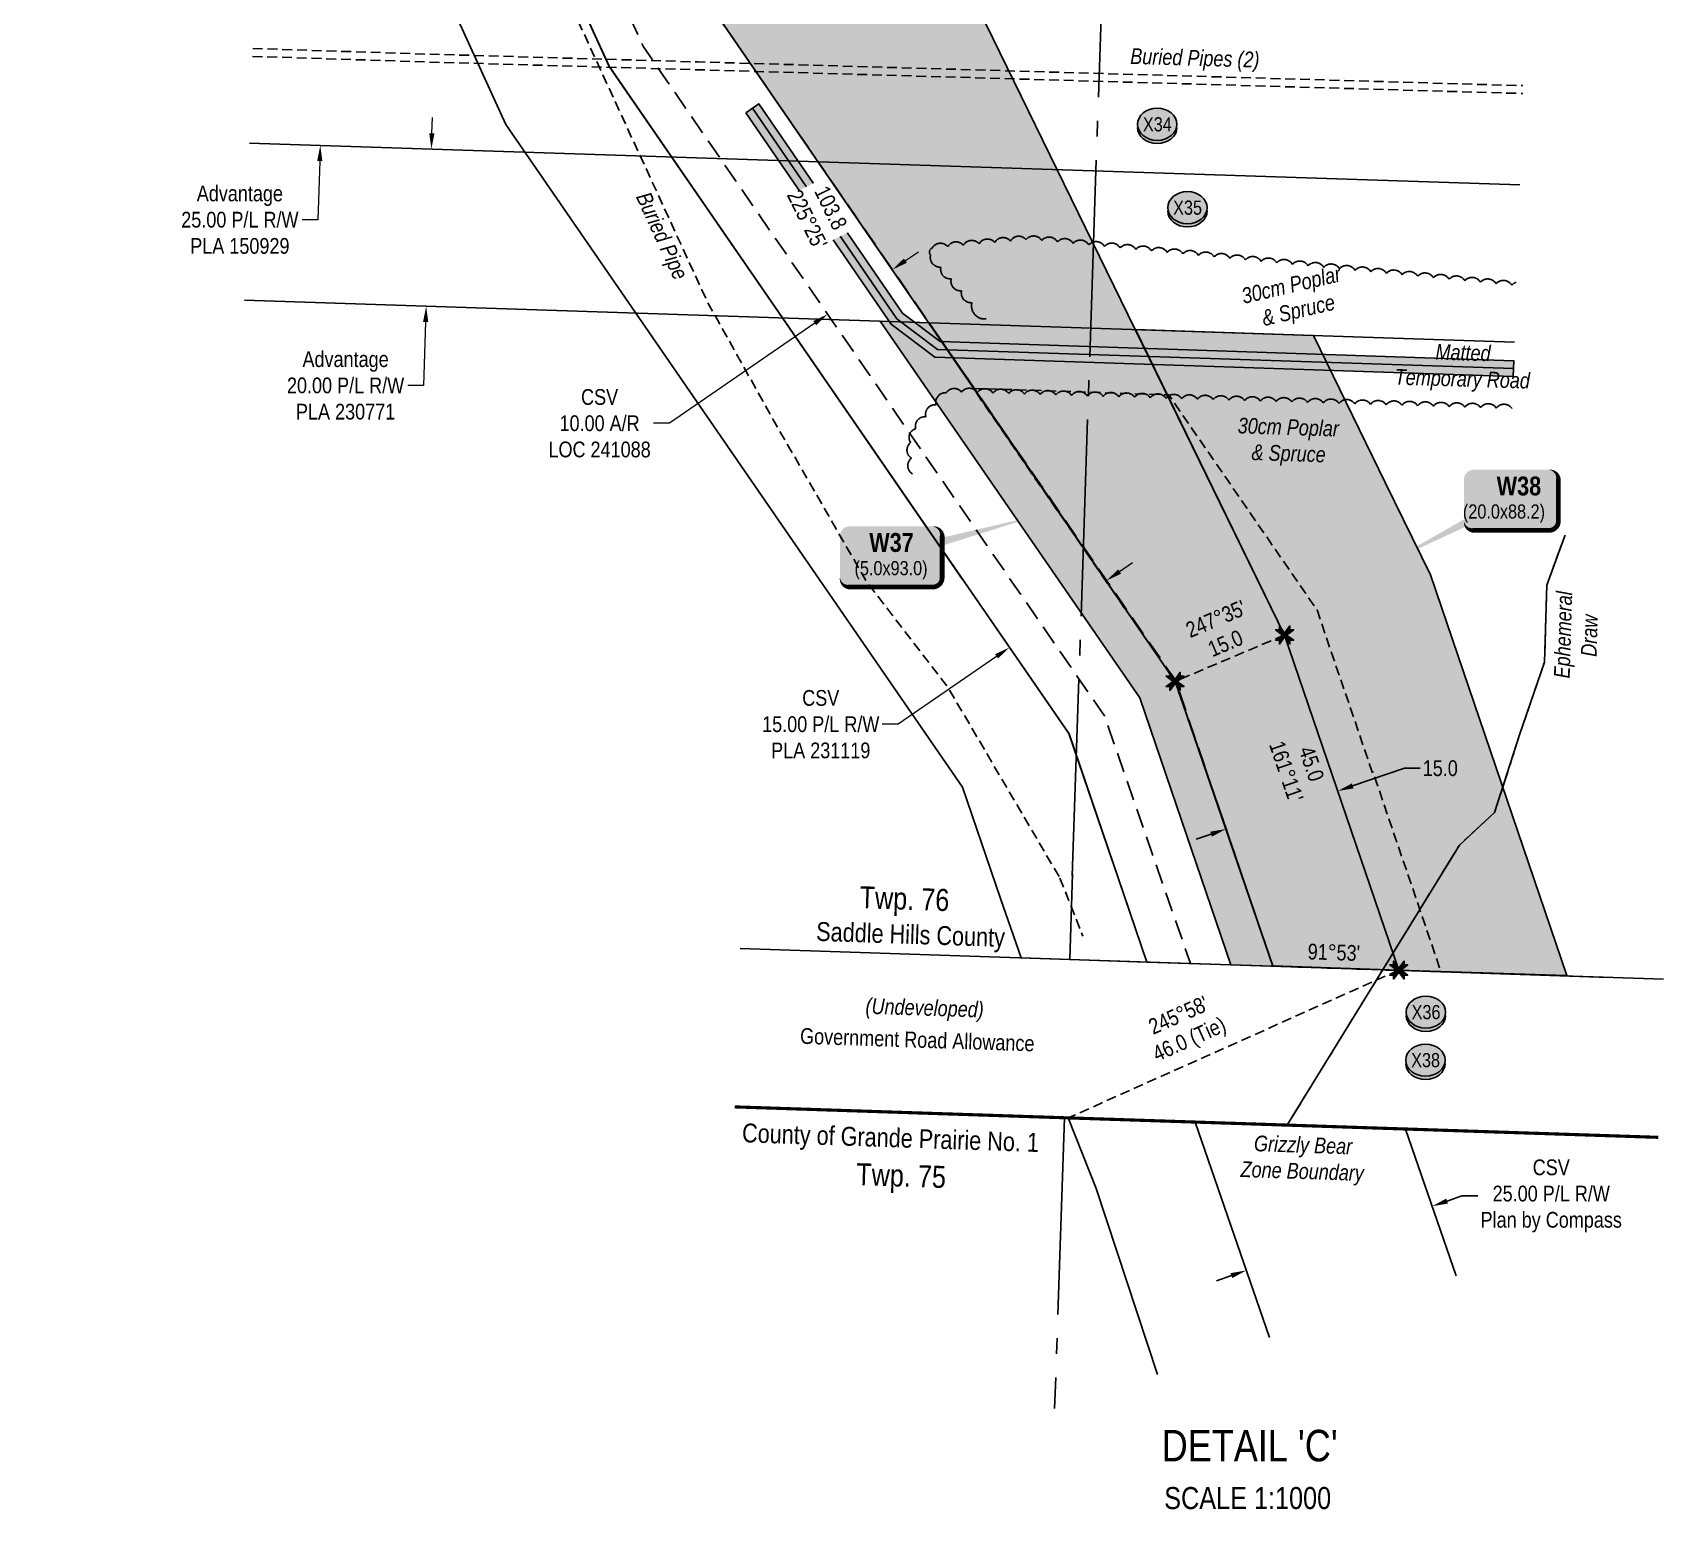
# Model space of a CAD drawing. Extents: x 347027 to 353466, y 6157949 to 6165050.
# Drawn here: x 348830 to 349866, y 6157949 to 6158887 of the extents above; entities that cross this region are included whole.
import ezdxf
from ezdxf.enums import TextEntityAlignment as Align

# ---------------------------------------------------------------- set-up
doc = ezdxf.new("R2010")
doc.units = 0
doc.header["$LTSCALE"] = 5
doc.header["$PDSIZE"] = 20
for name, pattern in [('0', [1, 1, 0]), ('DASHDOT2', [5, 2.5, -1.25, 0, -1.25]), ('foc-ACCESSROAD', [3.75, 2.5, -1.25]), ('foc-QUARTERLINE', [33, 25, -3, 2, -3]), ('foc-TIELINE', [1.875, 1.25, -0.625]), ('foc-TOPO-ephemeral', [6.25, 3.125, -0.625, 0.625, -0.625, 0.625, -0.625]), ('foc-TRAV', [1.875, 1.25, -0.625]), ('HIDDEN2', [1.875, 1.25, -0.625]), ('UG_PIPE', [1.875, 1.25, -0.625])]:
    doc.linetypes.add(name, pattern=pattern)
doc.layers.get('Defpoints').update_dxf_attribs({"color": 9})
for name, color, linetype in [('AS-PIPE-UG', 44, 'UG_PIPE'), ('AS-PIPE-UG-T', 44, 'Continuous'), ('AS-ROADS', 254, 'Continuous'), ('AS-WILDLIFE', 131, 'DASHDOT2'), ('C-AR', 13, 'foc-ACCESSROAD'), ('C-RW', 13, 'Continuous'), ('D-TXT', 6, 'Continuous'), ('DETAIL-T', 7, 'Continuous'), ('F-RW', 190, 'Continuous'), ('L-33', 7, 'Continuous'), ('L-BD', 7, 'Continuous'), ('L-MON', 1, 'Continuous'), ('L-QSEC', 8, 'foc-QUARTERLINE'), ('L-ROAD-T', 7, 'Continuous'), ('L-SEC', 7, 'Continuous'), ('L-TIE', 7, 'foc-TIELINE'), ('P-CROSSINGS', 250, 'Continuous'), ('P-PROPOSED', 10, 'Continuous'), ('P-PROPOSED-H', 21, 'Continuous'), ('P-TEMP-BLOCK-1', 250, 'Continuous'), ('P-TEMP-BLOCKS', 250, 'Continuous'), ('P-TEMP-H', 41, 'Continuous'), ('P-TEMP_WORKSPACE', 46, 'Continuous'), ('P-TRAV', 4, 'foc-TRAV'), ('P-TXT', 4, 'Continuous'), ('P-WORKAREA', 113, 'Continuous'), ('P-WORKAREA-H', 111, 'Continuous'), ('T-BUSH', 110, '0'), ('T-BUSH-T', 110, 'Continuous'), ('T-DRAW', 143, 'foc-TOPO-ephemeral'), ('T-EXISTING TFA', 220, 'HIDDEN2'), ('T-WATER-T', 170, 'Continuous')]:
    doc.layers.add(name, color=color, linetype=linetype)
for name, color, linetype, lineweight in [('C-RW-T', 13, 'Continuous', 9), ('C-WS-T', 13, 'Continuous', 9), ('F-RW-T', 190, 'Continuous', 9), ('T-TEXT', 48, 'Continuous', 18)]:
    doc.layers.add(name, color=color, linetype=linetype, lineweight=lineweight)
doc.styles.add('100L', font='ARIALN.TTF', dxfattribs={"height": 11})
doc.styles.add('240', font='ARIALN.TTF', dxfattribs={"height": 30})
doc.styles.add('80', font='ARIALN.TTF', dxfattribs={"height": 10})
doc.styles.add('80CG', font='ARIALN.TTF', dxfattribs={"height": 10})
doc.styles.add('80L', font='ARIALN.TTF', dxfattribs={"height": 10})
doc.styles.add('80LS', font='ARIALNI.TTF', dxfattribs={"height": 10})
doc.styles.add('BOLD', font='ARIALNB.TTF')
doc.styles.add('Crossing', font='ARIALN.TTF', dxfattribs={"height": 10})
doc.styles.add('foc-LtypeFont', font='ARIALN.TTF', dxfattribs={"height": 7.349999999999999})
doc.linetypes.add('foc-TOPO-flowdirection-NOLINE', pattern='A,0,[">",foc-LtypeFont,S=0.3,R=0,X=0,Y=-0.945],-20,[">",foc-LtypeFont,S=0.3,R=0,X=0,Y=-0.945],0', length=20)
doc.dimstyles.new('Compass 5 000', dxfattribs={"dimscale": 5, "dimtxt": 9, "dimasz": 2, "dimexe": 0.2, "dimexo": 0.0625, "dimgap": 0.5, "dimtad": 0, "dimtih": 1, "dimtoh": 1, "dimzin": 0, "dimdsep": 46, "dimtxsty": '80CG', "dimcen": 0.1, "dimse1": 1, "dimse2": 1, "dimclrd": 256, "dimclrt": 256, "dimaunit": 1, "dimadec": 4, "dimazin": 0, "dimtfac": 0.06, "dimtofl": 0, "dimtmove": 0, "dimatfit": 1, "dimfxl": 0.2, "dimtolj": 1, "dimtzin": 0, "dimlwd": -1, "dimarcsym": 0})

# ---------------------------------------------------------------- blocks, each defined once
blk = doc.blocks.new('*D165')
at = {"layer": 'C-RW-T', "transparency": 16777216}
for p, q in [((349520.7946877615, 6158544.845858785), (349529.0290188268, 6158550.519992367)), ((349442.5998713244, 6158490.963177808), (349380.0084544094, 6158447.832526656)), ((349380.0084544094, 6158447.832526656), (349370.0084544094, 6158447.832526656))]:
    blk.add_line(p, q, dxfattribs=at)
for points in [[(349519.8489988311, 6158546.218247296), (349521.7403766923, 6158543.473470274), (349512.5603566961, 6158539.171725204)], [(349441.654182394, 6158492.335566318), (349443.5455602552, 6158489.590789296), (349450.8342023902, 6158496.63731139)]]:
    blk.add_solid(points, dxfattribs=at)
at = {"layer": 'Defpoints', "color": 0, "transparency": 16777216}
for p in [(349489.5458956338, 6158572.570426336), (349427.8197413278, 6158530.036012521), (349450.8342023902, 6158496.63731139)]:
    blk.add_point(p, dxfattribs=at)
at = {"layer": 'C-RW-T', "transparency": 16777216, "insert": (349330.9225062514, 6158447.832526656), "char_height": 10, "attachment_point": 5, "style": '80CG'}
blk.add_mtext('\\A1;CSV\\P15.00 P/L R/W\\PPLA 231119', dxfattribs=at)
blk = doc.blocks.new('*D166')
at = {"layer": 'C-WS-T', "transparency": 16777216}
for p, q in [((349384.6948331469, 6158742.354649263), (349392.9291642136, 6158748.028782843)), ((349327.0754014761, 6158702.650106234), (349234.7296357802, 6158639.016253537)), ((349234.7296357802, 6158639.016253537), (349224.7296357807, 6158639.016253537))]:
    blk.add_line(p, q, dxfattribs=at)
for points in [[(349383.7491442165, 6158743.727037773), (349385.6405220772, 6158740.982260751), (349376.4605020806, 6158736.680515682)], [(349326.1297125458, 6158704.022494745), (349328.0210904065, 6158701.277717723), (349335.3097325424, 6158708.324239815)]]:
    blk.add_solid(points, dxfattribs=at)
at = {"layer": 'Defpoints', "color": 0, "transparency": 16777216}
for p in [(349291.0671843765, 6158860.60372596), (349249.9164148387, 6158832.247450091), (349376.4605020806, 6158736.680515682)]:
    blk.add_point(p, dxfattribs=at)
at = {"layer": 'C-WS-T', "transparency": 16777216, "insert": (349190.4151746617, 6158639.016253537), "char_height": 10, "attachment_point": 5, "style": '80CG'}
blk.add_mtext('\\A1;CSV\\P10.00 A/R\\PLOC 241088', dxfattribs=at)
blk = doc.blocks.new('*D170')
at = {"layer": 'Defpoints', "color": 0, "transparency": 16777216}
for p in [(349037.4703969008, 6158939.785118397), (349012.9877158438, 6158815.591859259), (349033.35638628, 6158814.920755634)]:
    blk.add_point(p, dxfattribs=at)
at = {"layer": 'F-RW-T', "transparency": 16777216}
for p, q in [((349017.4310261417, 6158950.450798637), (349017.7603258188, 6158960.445375253)), ((349012.6584161667, 6158805.597282643), (349011.4303085188, 6158768.322979538)), ((349011.4303085188, 6158768.322979538), (349001.4303085188, 6158768.322979539))]:
    blk.add_line(p, q, dxfattribs=at)
for points in [[(349015.7652633725, 6158950.505681917), (349019.0967889109, 6158950.395915358), (349017.1017264646, 6158940.456222022)], [(349010.9926533975, 6158805.652165923), (349014.324178936, 6158805.542399365), (349012.9877158438, 6158815.591859259)]]:
    blk.add_solid(points, dxfattribs=at)
at = {"layer": 'F-RW-T', "transparency": 16777216, "insert": (348961.8907450806, 6158768.322979539), "char_height": 10, "attachment_point": 5, "style": '80CG'}
blk.add_mtext('\\A1;Advantage\\P25.00 P/L R/W\\PPLA 150929', dxfattribs=at)
blk = doc.blocks.new('*D172')
at = {"layer": 'Defpoints', "color": 0, "transparency": 16777216}
for p in [(349169.4669104391, 6158810.463509324), (349080.2469075889, 6158713.398775189), (349166.1765515343, 6158710.568412361)]:
    blk.add_point(p, dxfattribs=at)
at = {"layer": 'F-RW-T', "transparency": 16777216}
for p, q in [((349083.8664693841, 6158823.288451957), (349084.1956722745, 6158833.283031761)), ((349079.9177046985, 6158703.404195385), (349078.5880608293, 6158663.036288089)), ((349078.5880608293, 6158663.036288089), (349068.5880608293, 6158663.036288089))]:
    blk.add_line(p, q, dxfattribs=at)
for points in [[(349082.2007060834, 6158823.343319105), (349085.5322326847, 6158823.233584808), (349083.5372664937, 6158813.293872152)], [(349078.2519413978, 6158703.459062533), (349081.5834679991, 6158703.349328237), (349080.2469075889, 6158713.398775189)]]:
    blk.add_solid(points, dxfattribs=at)
at = {"layer": 'F-RW-T', "transparency": 16777216, "insert": (349029.0484973908, 6158663.036288088), "char_height": 10, "attachment_point": 5, "style": '80CG'}
blk.add_mtext('\\A1;Advantage\\P20.00 P/L R/W\\PPLA 230771', dxfattribs=at)
blk = doc.blocks.new('*U215')
h = blk.add_hatch(color=191)
edge = h.paths.add_edge_path()
edge.add_line((-23.99999999999998, -20), (23.99999999999998, -20))
edge.add_arc((23.99999999999998, -14), 6, 270, 360)
edge.add_line((29.99999999999998, -14), (29.99999999999998, 12.5))
edge.add_arc((23.99999999999998, 12.5), 6, 0, 90)
edge.add_line((23.99999999999998, 18.5), (-23.99999999999998, 18.5))
edge.add_arc((-23.99999999999998, 12.5), 6, 90, 180)
edge.add_line((-29.99999999999998, 12.5), (-29.99999999999998, -14))
edge.add_arc((-23.99999999999998, -14), 6, 180, 270)
at = {"color": 250, "flags": 128}
blk.add_lwpolyline([(-23.99999999999998, -20, 3, 3, 0), (23.99999999999998, -20, 3, 3, 0.414213562373095), (29.99999999999998, -14, 3, 3, 0), (29.99999999999998, 12.5, 3, 0, 0.414213562373095), (23.99999999999998, 18.5, 0, 0, 0), (-23.99999999999998, 18.5, 0, 0, 0.414213562373095), (-29.99999999999998, 12.5, 0, 0, 0), (-29.99999999999998, -14, 0, 3, 0.414213562373095)], format="xyseb", close=True, dxfattribs=at)
at = {"flags": 128}
blk.add_lwpolyline([(-77.43715813667137, -40.17195780220322, 0, 7.5, 0), (-3.398394867633905e-15, 0, 0, 0, 0)], format="xyseb", dxfattribs=at)
at = {"color": 250}
for tag, p, height, style in [('TEMP_AREA_W1_001', (-9.212824010914055, 2.244292974654144), 12, 'BOLD'), ('ENTER_TEXT_001', (-30.65893587994544, -12.47010782646594), 9, '80')]:
    blk.add_attdef(tag, p, '', height=height, dxfattribs=dict(at, style=style))
blk = doc.blocks.new('*U216')
h = blk.add_hatch(color=111)
edge = h.paths.add_edge_path()
edge.add_line((-26.49999999999999, -20), (26.49999999999999, -20))
edge.add_arc((26.49999999999999, -14), 6, 270, 360)
edge.add_line((32.49999999999999, -14), (32.49999999999999, 12.5))
edge.add_arc((26.49999999999999, 12.5), 6, 0, 90)
edge.add_line((26.49999999999999, 18.5), (-26.49999999999999, 18.5))
edge.add_arc((-26.49999999999999, 12.5), 6, 90, 180)
edge.add_line((-32.49999999999999, 12.5), (-32.49999999999999, -14))
edge.add_arc((-26.49999999999999, -14), 6, 180, 270)
at = {"flags": 128}
blk.add_lwpolyline([(94.34221497539635, 25.75460725196236, 0, 7.499999999999999, 0), (-3.398394867633905e-15, 0, 0, 0, 0)], format="xyseb", dxfattribs=at)
at = {"color": 250, "flags": 128}
blk.add_lwpolyline([(-26.49999999999999, -20, 3, 3, 0), (26.49999999999999, -20, 3, 3, 0.414213562373095), (32.49999999999999, -14, 3, 3, 0), (32.49999999999999, 12.5, 3, 0, 0.414213562373095), (26.49999999999999, 18.5, 0, 0, 0), (-26.49999999999999, 18.5, 0, 0, 0.414213562373095), (-32.49999999999999, 12.5, 0, 0, 0), (-32.49999999999999, -14, 0, 3, 0.414213562373095)], format="xyseb", close=True, dxfattribs=at)
at = {"color": 250}
for tag, p, height, style in [('TEMP_AREA_W1_001', (-9.212824010914055, 2.244292974654144), 12, 'BOLD'), ('ENTER_TEXT_001', (-30.65893587994544, -12.47010782646594), 9, '80')]:
    blk.add_attdef(tag, p, '', height=height, dxfattribs=dict(at, style=style))
blk = doc.blocks.new('TEMP')
h = blk.add_hatch(color=255)
h.dxf.hatch_style = 1
h.paths.add_polyline_path([(-1.152061661774314, -0.6656854195645793), (-0.6656854224511335, -0.6656854195645793), (-0.6656854224511335, -1.152061655686339), (-5.273250724968648e-10, -0.2514284436956588), (0.6656854183820542, -1.152061663420682), (0.6656854183820542, -0.6656854208922597), (1.152061656810019, -0.6656854053035205), (0.2514284429676993, 5.273252945414697e-10), (1.152061671303363, 0.6656854258011663), (0.6656854287749412, 0.6656854258011663), (0.6656854131859291, 1.152061664229041), (-5.274159997625816e-10, 0.2514284397220762), (-0.6656854269836912, 1.152061669657269), (-0.6656854269836914, 0.6656854303339059), (-1.152061663105633, 0.665685430333906), (-0.2514284404497632, 5.273249614745623e-10)])
h = blk.add_hatch(color=1)
h.dxf.hatch_style = 1
h.paths.add_polyline_path([(-0.06148754561550518, -3.245802793205854e-09), (0.5656854183820542, -0.8485281365719857), (0.5656854183820542, -0.3566277553978557), (1.665334536937735e-16, 0.06148754561552533), (-0.8485281349258001, -0.5656854195645793), (-0.3566277640338187, -0.5656854195645793), (0.06148754642195797, -3.245822666197995e-09), (-0.5656854269836911, 0.8485281428085727), (-0.5656854269836913, 0.3566277719165035), (-2.320366121466577e-14, -0.06148754642194038), (0.8485281444547581, 0.5656854258011663), (0.3566277632805105, 0.5656854258011663)])
at = {"color": 1}
for p, q in [((-0.0831890328488953, 0), (0.08318903393992515, 0)), ((0, 0.08318903069412045), (0, -0.08318903609469999))]:
    blk.add_line(p, q, dxfattribs=at)
at = {"color": 255, "flags": 128}
blk.add_lwpolyline([(-0.251428440449763, 5.273250280879439e-10), (-1.152061663105633, 0.665685430333906), (-0.6656854269836914, 0.665685430333906), (-0.6656854269836914, 1.152061669657269), (-5.274159775581211e-10, 0.2514284397220763), (0.6656854131859291, 1.152061664229041), (0.6656854287749412, 0.6656854258011663), (1.152061671303363, 0.6656854258011663), (0.2514284429676991, 5.273250280879439e-10), (1.152061656810019, -0.6656854053035204), (0.6656854183820542, -0.6656854208922596), (0.6656854183820542, -1.152061663420682), (-5.273250280879439e-10, -0.2514284436956586), (-0.6656854224511335, -1.152061655686339), (-0.6656854224511335, -0.6656854195645793), (-1.152061661774314, -0.6656854195645793)], close=True, dxfattribs=at)
at = {"color": 1, "flags": 128}
blk.add_lwpolyline([(-0.0831890328488953, 0), (-0.8485281394583581, 0.565685430333906), (-0.5656854269836913, 0.565685430333906), (-0.5656854269836913, 0.8485281428085728), (0, 0.08318903069412045), (0.565685422914612, 0.8485281473411306), (0.5656854319800914, 0.5656854258011663), (0.8485281444547582, 0.5656854258011663), (0.08318903393992515, 0), (0.8485281399220185, -0.5656854150320214), (0.5656854183820542, -0.5656854240973189), (0.5656854183820542, -0.8485281365719857), (0, -0.08318903609469999), (-0.5656854224511335, -0.8485281320390641), (-0.5656854224511335, -0.5656854195645792), (-0.8485281349258003, -0.5656854195645792)], close=True, dxfattribs=at)
blk = doc.blocks.new('xing2')
h = blk.add_hatch(color=50)
h.dxf.hatch_style = 1
edge = h.paths.add_edge_path()
edge.add_ellipse((0, 0), major_axis=(-12.5, 0), ratio=0.8162973455633619, start_angle=0, end_angle=360)
h = blk.add_hatch(color=250)
h.dxf.hatch_style = 1
edge = h.paths.add_edge_path()
edge.add_ellipse((0, -2.047489049626165), major_axis=(-12.5, 0), ratio=0.8162973455633619, start_angle=0, end_angle=180)
edge.add_line((12.5, -2.047489049626165), (12.5, 0))
edge.add_ellipse((0, 0), major_axis=(-12.5, 0), ratio=0.8162973455633619, start_angle=0, end_angle=180, ccw=False)
edge.add_line((-12.5, 0), (-12.5, -2.047489049626165))
at = {"color": 250}
blk.add_ellipse((0, 0), major_axis=(-12.5, 0), ratio=0.8162973455633619, dxfattribs=at)
blk.add_ellipse((0, -2.047489049626165), major_axis=(-12.5, 0), ratio=0.8162973455633619, start_param=0, end_param=3.141592653589793, dxfattribs=at)
at = {"color": 250, "style": 'Crossing'}
blk.add_attdef('CROSSING', text='', height=9, dxfattribs=at).set_placement((0.08916442567715421, 0.0199513138486509), align=Align.MIDDLE_CENTER)
at = {"color": 250, "style": 'Crossing', "flags": 1}
for tag, p in [('OWNER', (0.08916442567715421, -12.49201765665748)), ('DESCRIPTION', (0.08916442567715421, -25.770021277247)), ('LOCATION', (0.08916442567715421, -39.30337514164421)), ('DWG_REF', (0.08916442567715421, -52.83672900604233))]:
    blk.add_attdef(tag, text='', height=9, dxfattribs=at).set_placement(p, align=Align.MIDDLE_CENTER)
blk = doc.blocks.new('*D225')
at = {"layer": 'C-RW', "transparency": 16777216}
for p, q in [((349728.8304279528, 6158144.929968167), (349738.2820157062, 6158148.196080375)), ((349738.2820157062, 6158148.196080375), (349748.2820157064, 6158148.196080374)), ((349591.8113510304, 6158097.581343646), (349582.3597632775, 6158094.31523144))]:
    blk.add_line(p, q, dxfattribs=at)
for points in [[(349728.2860759182, 6158146.505232792), (349729.3747799874, 6158143.354703542), (349719.3788401999, 6158141.663855961)], [(349591.2669989958, 6158099.156608271), (349592.3557030649, 6158096.00607902), (349601.2629387837, 6158100.847455853)]]:
    blk.add_solid(points, dxfattribs=at)
at = {"layer": 'Defpoints', "color": 0, "transparency": 16777216}
for p in [(349719.3788401999, 6158141.663855961), (349738.3955826615, 6158086.632553056), (349620.2796812453, 6158045.816152948)]:
    blk.add_point(p, dxfattribs=at)
at = {"layer": 'C-RW', "transparency": 16777216, "insert": (349795.011210795, 6158148.196080374), "char_height": 10, "attachment_point": 5, "style": '80CG'}
blk.add_mtext('\\A1;CSV\\P25.00 P/L R/W\\PPlan by Compass', dxfattribs=at)
blk = doc.blocks.new('*D251')
at = {"layer": 'Defpoints', "color": 0, "transparency": 16777216}
for p in [(349651.1355666691, 6158429.652557043), (349580.1284593707, 6158405.463261818), (349659.3842187482, 6158405.438832841)]:
    blk.add_point(p, dxfattribs=at)
at = {"layer": 'P-TXT', "transparency": 16777216}
for p, q in [((349668.8500399431, 6158408.663461362), (349701.7489883271, 6158419.87082363)), ((349701.7489883271, 6158419.87082363), (349711.7489883271, 6158419.870823629)), ((349578.9112902549, 6158378.024909093), (349569.4454690595, 6158374.800280571))]:
    blk.add_line(p, q, dxfattribs=at)
for points in [[(349668.3126018562, 6158410.241098228), (349669.3874780303, 6158407.085824495), (349659.3842187482, 6158405.438832841)], [(349578.373852168, 6158379.602545959), (349579.4487283421, 6158376.447272226), (349588.3771114498, 6158381.249537615)]]:
    blk.add_solid(points, dxfattribs=at)
at = {"layer": 'P-TXT', "transparency": 16777216, "insert": (349724.5013757762, 6158419.87082363), "char_height": 10, "attachment_point": 5, "style": '80CG'}
blk.add_mtext('\\A1;15.0', dxfattribs=at)

msp = doc.modelspace()

# ---------------------------------------------------------------- hatches: boundary and pattern name
at = {"layer": 'AS-ROADS'}
h = msp.add_hatch(color=256, dxfattribs=at)
h.dxf.hatch_style = 1
h.paths.add_polyline_path([(349283.3426498591, 6158836.337113522), (349375.5914657024, 6158701.916261803), (349403.3519004936, 6158681.062369696), (349770.8159292091, 6158668.768777168), (349771.1502066922, 6158678.760563562), (349406.8363921924, 6158690.94876497), (349382.906826984, 6158708.924872858), (349291.585642827, 6158841.99402114)])
at = {"layer": 'P-PROPOSED-H'}
h = msp.add_hatch(color=256, dxfattribs=at)
h.dxf.hatch_style = 1
h.paths.add_polyline_path([(349081.5643931365, 6159612.416313447), (349207.9665252207, 6159357.980622499), (349246.0112583333, 6159281.40012661), (349268.5395723621, 6159235.444517204), (349625.6269350201, 6158504.532545392), (349698.139990013, 6158291.667207034), (349618.0308827478, 6158294.302322016), (349556.0299759676, 6158475.091224699), (349261.7797250646, 6158903.105833584), (349193.1261365471, 6159053.475321599), (349183.3713966474, 6159238.9610723), (349014.4140881081, 6159579.056367189)])
at = {"layer": 'P-TEMP-H'}
h = msp.add_hatch(color=256, dxfattribs=at)
h.dxf.hatch_style = 1
h.paths.add_polyline_path([(349698.139990013, 6158291.672177658), (349625.6269350201, 6158504.532545392), (349530.8361033169, 6158698.557204215), (349643.9227592994, 6158694.832339867), (349689.657519926, 6158601.00556981), (349718.2249205224, 6158542.745358218), (349804.9541331198, 6158288.153654616)])
at = {"layer": 'P-WORKAREA-H'}
h = msp.add_hatch(color=256, dxfattribs=at)
h.dxf.hatch_style = 1
h.paths.add_polyline_path([(349563.2846831791, 6158377.502663906), (349587.0085851629, 6158385.584453044), (349556.1784458908, 6158475.872935747), (349399.7519495535, 6158702.874872703), (349368.6978127231, 6158703.897738276), (349533.6353892976, 6158464.539501254)])
h = msp.add_hatch(color=256, dxfattribs=at)
h.dxf.hatch_style = 1
h.paths.add_polyline_path([(349587.0085851643, 6158385.584453046), (349563.3502405712, 6158377.524996695), (349591.4765537848, 6158294.958937676), (349618.1789332647, 6158294.082492535)])

# ---------------------------------------------------------------- linework, layer by layer
at = {"layer": 'AS-PIPE-UG', "flags": 128}
for points in [[(349022.1958139141, 6159225.778777909), (349049.0137763766, 6159172.0478779), (349259.0086697591, 6158715.95256589), (349300.7977035294, 6158641.177188378), (349360.1521278085, 6158538.249198622), (349411.9342630975, 6158470.86834225), (349482.886802368, 6158350.114305919)], [(348970.0822936677, 6158877.126940353), (349090.3843789681, 6158873.287764498), (349253.1486810757, 6158868.614220221), (349777.0290740633, 6158853.527974119)], [(348969.917727267, 6158872.132184428), (349090.2329596861, 6158868.292589012), (349253.0052451718, 6158863.618815504), (349776.8645547106, 6158848.533176544)], [(349482.886802368, 6158350.114305919), (349497.4811844379, 6158313.13100367)]]:
    msp.add_lwpolyline(points, dxfattribs=at)
at = {"layer": 'AS-ROADS', "flags": 128}
msp.add_lwpolyline([(349283.3426498591, 6158836.337113522), (349375.5914657024, 6158701.916261803), (349403.3519004936, 6158681.062369696), (349770.8159292091, 6158668.768777168), (349771.1502066922, 6158678.760563562), (349406.8363921924, 6158690.94876497), (349382.906826984, 6158708.924872858), (349291.585642827, 6158841.99402114)], close=True, dxfattribs=at)
msp.add_lwpolyline([(349287.4641463431, 6158839.165567331), (349379.2491463432, 6158705.420567331), (349405.094146343, 6158686.00556733), (349770.9830679506, 6158673.764670362)], dxfattribs=at)
at = {"layer": 'AS-WILDLIFE', "const_width": 1.9994753, "flags": 128}
msp.add_lwpolyline([(349276.3444946261, 6158204.758612758), (349862.9473867422, 6158185.417314642)], dxfattribs=at)
at = {"layer": 'C-AR', "flags": 128}
for points in [[(349587.0085851667, 6158385.584453064), (349556.1784458898, 6158475.872935736), (349427.95987636, 6158661.944365893), (349261.9277755755, 6158902.886004118), (349193.2213833173, 6159053.323787646), (349183.5105413778, 6159238.759169337), (349015.0902966143, 6159577.691900614)], [(348969.6569275819, 6159556.82106817), (349134.107229316, 6159225.797957406), (349143.8146970897, 6159041.211083102), (349218.2178021368, 6158878.248635584), (349386.8091068228, 6158633.588090015), (349511.1033788017, 6158453.21162012), (349565.8278082117, 6158295.804534383)]]:
    msp.add_lwpolyline(points, dxfattribs=at)
at = {"layer": 'C-RW', "flags": 128}
for points in [[(348947.2948619286, 6159545.709127758), (349109.4570570053, 6159219.291762164), (349119.1447098507, 6159035.081667488), (349196.4518603248, 6158865.758593579), (349488.6961529544, 6158441.652212715), (349538.0704045811, 6158296.711873648), (349618.1789332615, 6158294.08249255), (349556.0299759676, 6158475.091224699), (349261.9277755781, 6158902.886004126), (349193.2741870603, 6159053.255492159), (349183.5194471625, 6159238.74124286), (349014.4469537436, 6159579.068394152)], [(349587.0085851628, 6158385.584453044), (349556.0299759676, 6158475.091224699), (349261.9277755772, 6158902.886004111), (349193.2213833189, 6159053.32378768), (349183.5105413778, 6159238.759169337), (349015.0902966278, 6159577.691900621)], [(348947.9092032659, 6159544.435213582), (349109.4262426879, 6159219.316498058), (349119.1113539777, 6159035.154730867), (349196.3982229208, 6158865.876078872), (349488.565845258, 6158441.880962322), (349515.9855551561, 6158361.389169115)], [(349734.6915535165, 6158097.351399895), (349702.4347559821, 6158190.697229192), (349568.6940218043, 6158195.096507079), (349616.0025772984, 6158058.193383335)]]:
    msp.add_lwpolyline(points, dxfattribs=at)
at = {"layer": 'F-RW', "flags": 128}
for points in [[(348898.411736505, 6159518.667925932), (348992.0020805956, 6159313.578030368), (349002.1889611456, 6159291.258937782), (349011.492886977, 6159270.881088003), (349023.1258181783, 6159245.388401003), (349196.3982229232, 6158865.876078872), (349488.565845258, 6158441.880962322), (349515.9855551561, 6158361.389169115)], [(348830.2150175, 6159487.547161181), (348923.8053615896, 6159282.457265597), (348933.9943507321, 6159260.133552753), (348943.3021542504, 6159239.747208493), (348954.9287410082, 6159214.26842111), (349130.9394852786, 6158828.758408694), (349420.9532446245, 6158407.888988896), (349445.0277379713, 6158337.217229545)], [(349616.0025772984, 6158058.193383335), (349568.6940218043, 6158195.096507079), (349488.1887373212, 6158197.745737714), (349505.9637373204, 6158152.95073786), (349544.959141661, 6158034.754643548)]]:
    msp.add_lwpolyline(points, dxfattribs=at)
at = {"layer": 'F-RW'}
for points in [[(349021.5214701797, 6159248.90420804), (349023.1258181783, 6159245.388401003), (349196.3982229232, 6158865.876078872), (349421.0730098038, 6158539.826903095)], [(349774.9537051363, 6158790.519899216), (348968.1056135235, 6158817.095976343)], [(348964.8152546192, 6158717.20087938), (349771.6633462347, 6158690.624802261)], [(349516.0323196478, 6158361.405664396), (349538.0704045912, 6158296.711873628), (349489.0933716735, 6158298.327620611), (349458.1723866587, 6158299.352437742), (349445.0533863393, 6158337.225966924)]]:
    msp.add_lwpolyline(points, dxfattribs=at)
at = {"layer": 'L-QSEC'}
for p, q in [((349490.7373622408, 6158351.5420888), (349529.0385899135, 6159494.617813351)), ((349489.093737322, 6158298.330737866), (349490.9205597015, 6158352.851087282)), ((349485.7237373199, 6158197.82573752), (349479.5230059752, 6158013.165871225))]:
    msp.add_line(p, q, dxfattribs=at)
at = {"layer": 'L-SEC'}
for p, q in [((349489.0682473104, 6158298.329461742), (349279.6901593063, 6158305.297035481)), ((349866.2534056699, 6158285.922312239), (349489.0297562589, 6158298.330735267)), ((349485.7237373199, 6158197.825737654), (349276.345649309, 6158204.793311402)), ((349862.9473867422, 6158185.417314642), (349485.7237373199, 6158197.825737654))]:
    msp.add_line(p, q, dxfattribs=at)
at = {"layer": 'L-TIE'}
msp.add_line((349698.139990013, 6158291.672177658), (349488.1887373212, 6158197.745737714), dxfattribs=at)
at = {"layer": 'P-PROPOSED', "flags": 128}
msp.add_lwpolyline([(349081.5643931365, 6159612.416313447), (349207.9665252207, 6159357.980622499), (349246.0112583333, 6159281.40012661), (349268.5395723621, 6159235.444517204), (349625.6269350201, 6158504.532545392), (349698.139990013, 6158291.667207034), (349618.0308827478, 6158294.302322016), (349556.0299759676, 6158475.091224699), (349261.7797250646, 6158903.105833584), (349193.1261365471, 6159053.475321599), (349183.3713966474, 6159238.9610723), (349014.4140881081, 6159579.056367189)], dxfattribs=at)
at = {"layer": 'P-TEMP_WORKSPACE'}
msp.add_line((349724.9929299559, 6158290.568944917), (349831.8053605856, 6158287.055448816), dxfattribs=at)
at = {"layer": 'P-TEMP_WORKSPACE', "flags": 128}
msp.add_lwpolyline([(349698.139990013, 6158291.672177658), (349625.6269350201, 6158504.532545392), (349530.8361033169, 6158698.557204215), (349643.9227592994, 6158694.832339867), (349689.657519926, 6158601.00556981), (349718.2249205224, 6158542.745358218), (349804.9541331198, 6158288.153654616), (349698.139990013, 6158291.672177658)], close=True, dxfattribs=at)
msp.add_lwpolyline([(349618.1789332633, 6158294.082492535), (349587.0085851641, 6158385.584453045)], dxfattribs=at)
at = {"layer": 'P-TRAV'}
msp.add_line((349625.6269350201, 6158504.532545392), (349556.0299759676, 6158475.091224699), dxfattribs=at)
at = {"layer": 'P-WORKAREA', "flags": 128}
for points in [[(349587.0085851628, 6158385.584453044), (349556.0299759676, 6158475.091224699), (349399.7519495535, 6158702.874872703), (349368.6978127231, 6158703.897738276), (349533.6353892976, 6158464.539501254), (349563.2846831786, 6158377.502663907)], [(349563.3502405712, 6158377.524996695), (349591.4765537848, 6158294.958937676), (349618.1789332647, 6158294.082492535), (349587.0085851645, 6158385.584453045)]]:
    msp.add_lwpolyline(points, dxfattribs=at)
at = {"layer": 'T-BUSH', "flags": 128}
for points in [[(349772.8174501706, 6158728.595630387, 0.1452894727327624), (349769.9053256676, 6158726.703079961, 0.52056705), (349759.9531003321, 6158727.652157278, 0.52056705), (349750.0008749961, 6158728.601234594, 0.52056705), (349740.0486496604, 6158729.550311911, 0.52056705), (349730.0964243249, 6158730.499389236, 0.52056705), (349720.1441989894, 6158731.448466545, 0.52056705), (349710.1919736543, 6158732.397543862, 0.52056705), (349700.2397483188, 6158733.346621179, 0.52056705), (349690.2875229828, 6158734.295698496, 0.52056705), (349680.3352976472, 6158735.244775821, 0.52056705), (349670.3830723116, 6158736.19385313, 0.52056705), (349660.4308469761, 6158737.142930446, 0.52056705), (349650.4786216406, 6158738.092007763, 0.52056705), (349640.5263963055, 6158739.041085079, 0.52056705), (349630.5741709695, 6158739.990162404, 0.52056705), (349620.621945634, 6158740.939239713, 0.52056705), (349610.6697202984, 6158741.88831703, 0.52056705), (349600.7174949629, 6158742.837394347, 0.52056705), (349590.7652696273, 6158743.786471664, 0.52056705), (349580.8130442923, 6158744.735548989, 0.52056705), (349570.8608189567, 6158745.684626298, 0.52056705), (349560.9085936207, 6158746.633703614, 0.52056705), (349550.9563682851, 6158747.582780931, 0.52056705), (349541.0041429496, 6158748.531858248, 0.52056705), (349531.0519176141, 6158749.480935573, 0.52056705), (349521.099692279, 6158750.430012882, 0.52056705), (349511.1474669435, 6158751.379090198, 0.52056705), (349501.1952416074, 6158752.328167516, 0.52056705), (349491.2430162719, 6158753.277244832, 0.52056705), (349481.2907909363, 6158754.226322157, 0.52056705), (349471.3385656008, 6158755.175399465, 0.52056705), (349461.3852348229, 6158755.724547359, 0.52056705), (349451.4279149232, 6158754.830501883, 0.52056705), (349441.4705950235, 6158753.936456416, 0.52056705), (349431.5132751239, 6158753.042410947, 0.52056705), (349421.5559552247, 6158752.148365487, 0.52056705), (349411.5986353247, 6158751.254320011, 0.52056705), (349401.641315425, 6158750.360274543, 0.52056705), (349400.6966973871, 6158745.841685695, 0.52056705), (349407.2625843733, 6158738.302676147, 0.52056705), (349413.8284713599, 6158730.763666598, 0.52056705), (349420.394358346, 6158723.224657058, 0.52056705), (349426.9602453322, 6158715.685647503, 0.52056705), (349435.9658492082, 6158705.345333428)], [(349389.1090293658, 6158606.891669785, -0.5205670499599752), (349388.5720211875, 6158616.874613193, -0.52056705), (349388.0350130083, 6158626.857556602, -0.52056705), (349391.2246933419, 6158635.582168426, -0.52056705), (349397.7034009686, 6158643.196226772, -0.52056705), (349404.1821085952, 6158650.81028511, -0.52056705), (349410.6608162219, 6158658.424343447, -0.52056705), (349420.3397305607, 6158658.832941378, -0.52056705), (349430.3326524945, 6158658.534532085, -0.52056705), (349440.3255744284, 6158658.236122799, -0.52056705), (349450.3184963628, 6158657.937713498, -0.52056705), (349460.3114182967, 6158657.639304204, -0.52056705), (349470.30434023, 6158657.340894911, -0.52056705), (349480.2972621638, 6158657.042485617, -0.52056705), (349490.2901840977, 6158656.744076324, -0.52056705), (349500.2831060316, 6158656.445667038, -0.52056705), (349510.2760279659, 6158656.147257736, -0.52056705), (349520.2689498994, 6158655.848848443, -0.52056705), (349530.2618718332, 6158655.550439149, -0.52056705), (349540.254793767, 6158655.252029856, -0.52056705), (349550.2477157009, 6158654.95362057, -0.52056705), (349560.2406376352, 6158654.655211268, -0.52056705), (349570.2335595686, 6158654.356801975, -0.52056705), (349580.2264815025, 6158654.058392681, -0.52056705), (349590.2194034363, 6158653.759983388, -0.52056705), (349600.2123253702, 6158653.461574102, -0.52056705), (349610.2052473045, 6158653.163164801, -0.52056705), (349620.1981692384, 6158652.864755507, -0.52056705), (349630.1910911718, 6158652.566346213, -0.52056705), (349640.1840131056, 6158652.26793692, -0.52056705), (349650.1769350395, 6158651.969527626, -0.52056705), (349660.1698569734, 6158651.67111834, -0.52056705), (349670.1627789077, 6158651.372709039, -0.52056705), (349680.1557008411, 6158651.074299745, -0.52056705), (349690.1486227749, 6158650.775890452, -0.52056705), (349700.1415447088, 6158650.477481158, -0.52056705), (349710.1344666427, 6158650.179071872, -0.52056705), (349720.127388577, 6158649.880662571, -0.52056705), (349730.1203105105, 6158649.582253277, -0.52056705), (349740.1132324443, 6158649.283843984, -0.52056705), (349750.1061543781, 6158648.98543469, -0.52056705), (349760.099076312, 6158648.687025405, -0.52056705), (349770.0919982463, 6158648.388616111, -0.002995693414802868), (349770.1360586092, 6158648.446972222, -0.002995693414802868)]]:
    msp.add_lwpolyline(points, format="xyb", dxfattribs=at)
at = {"layer": 'T-DRAW', "flags": 128}
msp.add_lwpolyline([(349803.8628484843, 6158567.960644852), (349802.800698146, 6158565.154047269), (349792.164230926, 6158536.167422906), (349790.7028411063, 6158487.369253092), (349774.8307399683, 6158441.023696302), (349759.0412393783, 6158391.812518935), (349736.6944784256, 6158371.092354798), (349627.1083107691, 6158192.985388071)], dxfattribs=at)
at = {"layer": 'T-DRAW', "linetype": 'foc-TOPO-flowdirection-NOLINE', "flags": 128}
msp.add_lwpolyline([(349803.8628484843, 6158567.960644852), (349802.800698146, 6158565.154047269), (349792.164230926, 6158536.167422906), (349790.7028411063, 6158487.369253092), (349774.8307399683, 6158441.023696302), (349759.0412393783, 6158391.812518935), (349736.6944784256, 6158371.092354798), (349627.1083107691, 6158192.985388071)], dxfattribs=at)
at = {"layer": 'T-EXISTING TFA', "flags": 128}
for points in [[(349681.4382261845, 6158416.993408525), (349646.2037672392, 6158520.425749434), (349552.0105018961, 6158657.119487767), (349427.7777594682, 6158661.211483498), (349556.0299759676, 6158475.091224699), (349587.0085851628, 6158385.584453044)], [(349587.0085851641, 6158385.584453045), (349618.1789332614, 6158294.082492542), (349724.9929299559, 6158290.568944917), (349681.6436058538, 6158417.822837926)]]:
    msp.add_lwpolyline(points, dxfattribs=at)

# ---------------------------------------------------------------- block references
at = {"layer": 'L-MON', "color": 2, "xscale": 4.99868825, "yscale": 4.99868825, "zscale": 4.99868825}
msp.add_blockref('TEMP', (349625.6269350201, 6158504.532545392), dxfattribs=at)
at = {"layer": 'L-MON', "xscale": 4.99868825, "yscale": 4.99868825, "zscale": 4.99868825}
for p in [(349556.0299759676, 6158475.091224699), (349698.139990013, 6158291.672177658)]:
    msp.add_blockref('TEMP', p, dxfattribs=at)
at = {"layer": 'P-CROSSINGS', "xscale": 0.9994927142757499, "yscale": 0.9994927142757499, "zscale": 0.9994927142757499}
for p, values in [((349544.6867567833, 6158828.981925148), {'CROSSING': 'X34'}), ((349563.8692409144, 6158776.024609652), {'CROSSING': 'X35'}), ((349715.3941817599, 6158264.949898859), {'CROSSING': 'X36'}), ((349715.0902863943, 6158234.453558511), {'CROSSING': 'X38'})]:
    msp.add_blockref('xing2', p, dxfattribs=at).add_auto_attribs(values)
at = {"layer": 'P-TEMP-BLOCK-1', "xscale": 0.999755, "yscale": 0.999755, "zscale": 0.999755}
msp.add_blockref('*U215', (349769.5640332682, 6158590.979039863), dxfattribs=at).add_auto_attribs({'TEMP_AREA_W1_001': 'W38', 'ENTER_TEXT_001': '(20.0x88.2)'})
at = {"layer": 'P-TEMP-BLOCKS'}
ref = msp.add_blockref('*U216', (349375.5775795787, 6158554.992386218), dxfattribs=dict(at, xscale=0.99973765, yscale=0.99973765, zscale=0.99973765))
ref.add_attrib('TEMP_AREA_W1_001', 'W37', (349361.7353730168, 6158557.338382789), dxfattribs={"layer": '0', "color": 250, "height": 11.9968518, "style": 'BOLD'})
ref.add_attrib('ENTER_TEXT_001', '(5.0x93.0)', (349352.3745961732, 6158542.525549918), dxfattribs={"layer": '0', "color": 250, "height": 8.99763885, "style": '80'})

# ---------------------------------------------------------------- texts
at = {"layer": 'AS-PIPE-UG-T', "style": '80LS'}
for s, rotation, p in [('Buried Pipes (2)', 358.3505024701783, (349568.5970918583, 6158869.937099545)), ('Buried Pipe', 294.7222357089225, (349229.1203243845, 6158757.632669832))]:
    msp.add_text(s, height=9.9949271427575, rotation=rotation, dxfattribs=at).set_placement(p, align=Align.MIDDLE)
at = {"layer": 'AS-WILDLIFE', "insert": (349637.0531995884, 6158170.788478428), "char_height": 9.997550000000016, "attachment_point": 5, "rotation": 358.10857402270216, "style": '240'}
msp.add_mtext_dynamic_manual_height_columns('{\\fArial Narrow|b0|i1|c0|p34;Grizzly Bear Zone Boundary}', width=79.15076983765552, gutter_width=45.01102770178702, heights=[0], dxfattribs=at)
at = {"layer": 'D-TXT', "color": 3, "style": '80L'}
for s, p in [('Twp. 76', (349355.394269708, 6158330.999449152)), ('Twp. 75', (349353.262474461, 6158155.085873745))]:
    msp.add_text(s, height=13.99657000000007, rotation=358.0940445638292, dxfattribs=at).set_placement(p)
at = {"layer": 'DETAIL-T', "color": 3, "style": '80CG'}
msp.add_text('SCALE 1:1000', height=13.99632710000001, dxfattribs=at).set_placement((349549.1232770964, 6157949.265195433))
at = {"layer": 'DETAIL-T', "color": 3, "insert": (349603.4549379246, 6157989.442547767), "char_height": 19.989854285515, "width": 223.7444638464638, "attachment_point": 5, "style": '80CG'}
msp.add_mtext("DETAIL 'C'", dxfattribs=at)
at = {"layer": 'L-33', "color": 3, "style": '240'}
msp.add_text('Saddle Hills County', height=11.99694002940009, rotation=358.1159876462165, dxfattribs=at).set_placement((349327.8918034756, 6158310.285258281))
at = {"layer": 'L-33', "color": 3, "linetype": 'Continuous', "insert": (349375.2124623522, 6158183.398382905), "char_height": 17.99559000000018, "attachment_point": 5, "rotation": 358.1050667075145, "style": '240'}
msp.add_mtext_dynamic_manual_height_columns('{\\H0.66666x;County of Grande Prairie No. 1}', width=209.9684126387692, gutter_width=45.01102770178698, heights=[0], dxfattribs=at)
at = {"layer": 'L-BD', "color": 6, "style": '80L'}
for s, rotation, p in [("247°35'", 22.92962392378704, (349565.6083292104, 6158502.519100898)), ('15.0', 22.92962392378704, (349579.6809395249, 6158490.335915904)), ("161°11'", 288.8118999999969, (349615.6209303727, 6158435.010986115)), ('45.0', 288.8118999999969, (349634.4038826692, 6158431.672924))]:
    msp.add_text(s, height=9.9973765, rotation=rotation, dxfattribs=at).set_placement(p)
msp.add_text("91°53'", height=9.9973765, rotation=358.1159999999999, dxfattribs=at).set_placement((349656.9203340882, 6158302.975785871), align=Align.MIDDLE)
at = {"layer": 'L-ROAD-T', "style": '80L'}
msp.add_text('Government Road Allowance', height=9.997550000000016, rotation=358.1187676085846, dxfattribs=at).set_placement((349392.2581166074, 6158247.440661266), align=Align.MIDDLE_CENTER)
at = {"layer": 'T-BUSH-T', "char_height": 9.9949271427575, "attachment_point": 1, "style": '100L'}
for insert, rotation in [((349596.9957456773, 6158724.497841604), 13.128054579498318), ((349595.6371031949, 6158642.697191803), 358.1134655204425)]:
    msp.add_mtext_dynamic_manual_height_columns('\\pi0.38018;{\\fArial Narrow|b0|i1|c0|p34;30cm Poplar\\P\\pi9.74787;& Spruce}', width=65.4069577080492, gutter_width=55.00000000000009, heights=[0], dxfattribs=dict(at, insert=insert, rotation=rotation))
at = {"layer": 'T-TEXT', "style": '80LS'}
msp.add_text('(Undeveloped)', height=9.997550000000016, rotation=358.1187676085846, dxfattribs=at).set_placement((349396.9532139163, 6158267.73696079), align=Align.MIDDLE_CENTER)
at = {"layer": 'T-TEXT', "insert": (349739.1436141778, 6158688.983497282), "char_height": 9.9949271427575, "width": 86.56356866054804, "attachment_point": 2, "rotation": 358.3505024701762, "style": '80LS'}
msp.add_mtext('Matted \\PTemporary Road', dxfattribs=at)
at = {"layer": 'T-WATER-T', "insert": (349796.6464247156, 6158474.848405432), "char_height": 9.997550000000016, "attachment_point": 1, "rotation": 88.28463955003468, "style": '100L'}
msp.add_mtext_dynamic_manual_height_columns('\\pi2.31173;{\\fArial Narrow|b0|i1|c0|p34;Ephemeral \\P\\pi16.57495;Draw}', width=59.93733130374113, gutter_width=55.01347830218417, heights=[0], dxfattribs=at)

# ---------------------------------------------------------------- dimensions: what is measured, and where the dimension line sits
at = {"layer": 'C-RW'}
dim = msp.add_linear_dim(base=(349719.3788401999, 6158141.663855961), p1=(349620.2796812449, 6158045.816152948), p2=(349738.3955826613, 6158086.632553057), angle=19.063218913968967, text='CSV\\P25.00 P/L R/W\\PPlan by Compass', dimstyle='Compass 5 000', dxfattribs=at)
dim.commit()
dim.dimension.update_dxf_attribs({"geometry": '*D225', "text_midpoint": (349795.011210795, 6158148.196080374), "dimtype": 161})
at = {"layer": 'C-RW-T'}
dim = msp.add_linear_dim(base=(349450.8342023902, 6158496.63731139), p1=(349489.5458956338, 6158572.570426336), p2=(349427.8197413279, 6158530.036012521), angle=214.57004760376623, text='CSV\\P15.00 P/L R/W\\PPLA 231119', dimstyle='Compass 5 000', dxfattribs=at)
dim.commit()
dim.dimension.update_dxf_attribs({"geometry": '*D165', "text_midpoint": (349330.9225062514, 6158447.832526656), "dimtype": 161})
at = {"layer": 'F-RW-T'}
for base, p1, p2, angle, text, picture, middle in [((349012.9877158438, 6158815.591859259), (349037.4703969007, 6158939.785118396), (349033.35638628, 6158814.920755633), 268.1129106710363, 'Advantage\\P25.00 P/L R/W\\PPLA 150929', '*D170', (348961.8907450806, 6158768.322979539)), ((349080.2469075889, 6158713.398775189), (349169.466910439, 6158810.463509324), (349166.1765515343, 6158710.568412361), 268.11346551914835, 'Advantage\\P20.00 P/L R/W\\PPLA 230771', '*D172', (349029.0484973908, 6158663.036288088))]:
    dim = msp.add_linear_dim(base=base, p1=p1, p2=p2, angle=angle, text=text, dimstyle='Compass 5 000', dxfattribs=at)
    dim.commit()
    dim.dimension.update_dxf_attribs({"geometry": picture, "text_midpoint": middle, "dimtype": 161})
at = {"layer": 'P-TXT'}
dim = msp.add_linear_dim(base=(349659.3842187482, 6158405.438832841), p1=(349580.1284593706, 6158405.463261818), p2=(349651.1355666689, 6158429.652557043), angle=18.811933312470895, text='15.0', dimstyle='Compass 5 000', dxfattribs=at)
dim.commit()
dim.dimension.update_dxf_attribs({"geometry": '*D251', "text_midpoint": (349724.5013757762, 6158419.87082363), "dimtype": 161})

# ---------------------------------------------------------------- next in the draw order: texts
at = {"layer": 'L-BD', "color": 6, "char_height": 9.9973765, "attachment_point": 2, "style": '80L', "bg_fill": 3, "box_fill_scale": 1, "bg_fill_color": 256, "bg_fill_transparency": 0}
for s, insert, width, rotation in [("103.8\\P225°25' ", (349341.8253195538, 6158778.128681988), 37.6666017141528, 296.1296999999963), ("245°58'\\P46.0 (Tie)", (349556.1125918882, 6158267.670386329), 48.4160805197749, 24.102434497913304)]:
    msp.add_mtext(s, dxfattribs=dict(at, insert=insert, width=width, rotation=rotation))

# ---------------------------------------------------------------- next in the draw order: dimensions: what is measured, and where the dimension line sits
at = {"layer": 'C-WS-T'}
dim = msp.add_linear_dim(base=(349376.4605020806, 6158736.680515682), p1=(349249.9164148385, 6158832.247450092), p2=(349291.0671843765, 6158860.603725959), angle=34.57004759423911, text='CSV\\P10.00 A/R\\PLOC 241088', dimstyle='Compass 5 000', dxfattribs=at)
dim.commit()
dim.dimension.update_dxf_attribs({"geometry": '*D166', "text_midpoint": (349190.4151746617, 6158639.016253537), "dimtype": 161})

doc.saveas('drawing.dxf')
